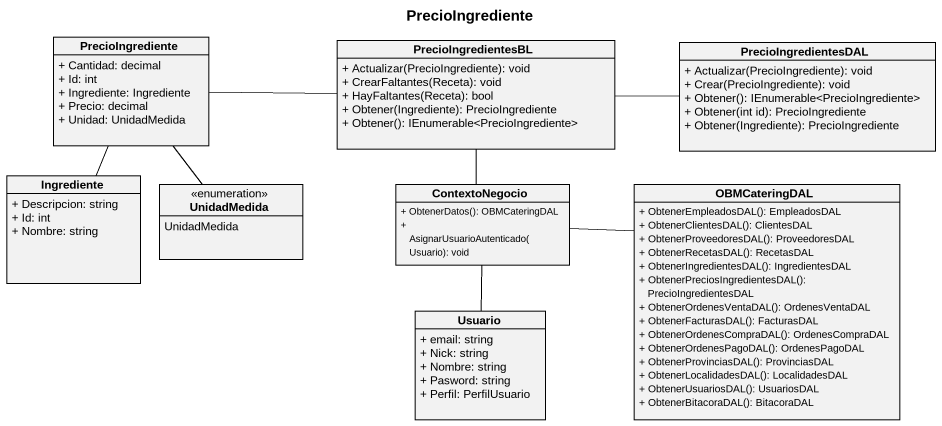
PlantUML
@startuml
title PrecioIngrediente
hide circle
hide empty members
skinparam classAttributeIconSize 0
class PrecioIngrediente {
  + Cantidad: decimal
  + Id: int
  + Ingrediente: Ingrediente
  + Precio: decimal
  + Unidad: UnidadMedida
}
class PrecioIngredientesBL {
  + Actualizar(PrecioIngrediente): void
  + CrearFaltantes(Receta): void
  + HayFaltantes(Receta): bool
  + Obtener(Ingrediente): PrecioIngrediente
  + Obtener(): IEnumerable<PrecioIngrediente>
}
class PrecioIngredientesDAL {
  + Actualizar(PrecioIngrediente): void
  + Crear(PrecioIngrediente): void
  + Obtener(): IEnumerable<PrecioIngrediente>
  + Obtener(int id): PrecioIngrediente
  + Obtener(Ingrediente): PrecioIngrediente
}
class Ingrediente {
  + Descripcion: string
  + Id: int
  + Nombre: string
}
enum UnidadMedida {
  UnidadMedida
}
class ContextoNegocio {
  + ObtenerDatos(): OBMCateringDAL
  + AsignarUsuarioAutenticado(Usuario): void
}
class OBMCateringDAL {
  + ObtenerEmpleadosDAL(): EmpleadosDAL
  + ObtenerClientesDAL(): ClientesDAL
  + ObtenerProveedoresDAL(): ProveedoresDAL
  + ObtenerRecetasDAL(): RecetasDAL
  + ObtenerIngredientesDAL(): IngredientesDAL
  + ObtenerPreciosIngredientesDAL(): PrecioIngredientesDAL
  + ObtenerOrdenesVentaDAL(): OrdenesVentaDAL
  + ObtenerFacturasDAL(): FacturasDAL
  + ObtenerOrdenesCompraDAL(): OrdenesCompraDAL
  + ObtenerOrdenesPagoDAL(): OrdenesPagoDAL
  + ObtenerProvinciasDAL(): ProvinciasDAL
  + ObtenerLocalidadesDAL(): LocalidadesDAL
  + ObtenerUsuariosDAL(): UsuariosDAL
  + ObtenerBitacoraDAL(): BitacoraDAL
}
class Usuario {
  + email: string
  + Nick: string
  + Nombre: string
  + Pasword: string
  + Perfil: PerfilUsuario
}
PrecioIngrediente -right- PrecioIngredientesBL
PrecioIngrediente -- Ingrediente
PrecioIngrediente -- UnidadMedida
PrecioIngredientesBL -right- PrecioIngredientesDAL
PrecioIngredientesBL -- ContextoNegocio
ContextoNegocio -right- OBMCateringDAL
ContextoNegocio -- Usuario
@enduml
